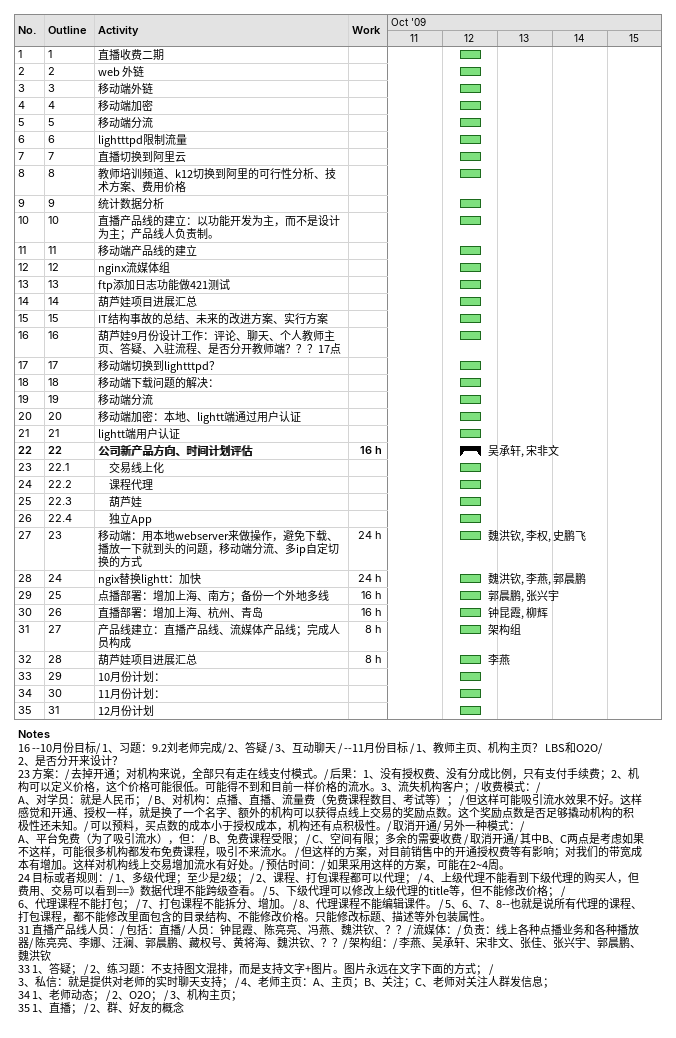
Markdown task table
| ID | WBS | Task | Start | Finish | Resources | Work (h) |
|---|---|---|---|---|---|---|
| 1 | 1 | 直播收费二期 | 2009-10-12 | 2009-10-12 |  |  |
| 2 | 2 | web 外链 | 2009-10-12 | 2009-10-12 |  |  |
| 3 | 3 | 移动端外链 | 2009-10-12 | 2009-10-12 |  |  |
| 4 | 4 | 移动端加密 | 2009-10-12 | 2009-10-12 |  |  |
| 5 | 5 | 移动端分流 | 2009-10-12 | 2009-10-12 |  |  |
| 6 | 6 | lightttpd限制流量 | 2009-10-12 | 2009-10-12 |  |  |
| 7 | 7 | 直播切换到阿里云 | 2009-10-12 | 2009-10-12 |  |  |
| 8 | 8 | 教师培训频道、k12切换到阿里的可行性分析、技术方案、费用价格 | 2009-10-12 | 2009-10-12 |  |  |
| 9 | 9 | 统计数据分析 | 2009-10-12 | 2009-10-12 |  |  |
| 10 | 10 | 直播产品线的建立：以功能开发为主，而不是设计为主；产品线人负责制。 | 2009-10-12 | 2009-10-12 |  |  |
| 11 | 11 | 移动端产品线的建立 | 2009-10-12 | 2009-10-12 |  |  |
| 12 | 12 | nginx流媒体组 | 2009-10-12 | 2009-10-12 |  |  |
| 13 | 13 | ftp添加日志功能做421测试 | 2009-10-12 | 2009-10-12 |  |  |
| 14 | 14 | 葫芦娃项目进展汇总 | 2009-10-12 | 2009-10-12 |  |  |
| 15 | 15 | IT结构事故的总结、未来的改进方案、实行方案 | 2009-10-12 | 2009-10-12 |  |  |
| 16 | 16 | 葫芦娃9月份设计工作：评论、聊天、个人教师主页、答疑、入驻流程、是否分开教师端？？？17点 | 2009-10-12 | 2009-10-12 |  |  |
| 17 | 17 | 移动端切换到lightttpd？ | 2009-10-12 | 2009-10-12 |  |  |
| 18 | 18 | 移动端下载问题的解决： | 2009-10-12 | 2009-10-12 |  |  |
| 19 | 19 | 移动端分流 | 2009-10-12 | 2009-10-12 |  |  |
| 20 | 20 | 移动端加密：本地、lightt端通过用户认证 | 2009-10-12 | 2009-10-12 |  |  |
| 21 | 21 | lightt端用户认证 | 2009-10-12 | 2009-10-12 |  |  |
| 22 | 22 | **公司新产品方向、时间计划评估** | 2009-10-12 | 2009-10-12 | 吴承轩, 宋非文 | 16 |
| 23 | 22.1 | 交易线上化 | 2009-10-12 | 2009-10-12 |  |  |
| 24 | 22.2 | 课程代理 | 2009-10-12 | 2009-10-12 |  |  |
| 25 | 22.3 | 葫芦娃 | 2009-10-12 | 2009-10-12 |  |  |
| 26 | 22.4 | 独立App | 2009-10-12 | 2009-10-12 |  |  |
| 27 | 23 | 移动端：用本地webserver来做操作，避免下载、播放一下就到头的问题，移动端分流、多ip自定切换的方式 | 2009-10-12 | 2009-10-12 | 魏洪钦, 李权, 史鹏飞 | 24 |
| 28 | 24 | ngix替换lightt：加快 | 2009-10-12 | 2009-10-12 | 魏洪钦, 李燕, 郭晨鹏 | 24 |
| 29 | 25 | 点播部署：增加上海、南方；备份一个外地多线 | 2009-10-12 | 2009-10-12 | 郭晨鹏, 张兴宇 | 16 |
| 30 | 26 | 直播部署：增加上海、杭州、青岛 | 2009-10-12 | 2009-10-12 | 钟昆霞, 柳辉 | 16 |
| 31 | 27 | 产品线建立：直播产品线、流媒体产品线；完成人员构成 | 2009-10-12 | 2009-10-12 | 架构组 | 8 |
| 32 | 28 | 葫芦娃项目进展汇总 | 2009-10-12 | 2009-10-12 | 李燕 | 8 |
| 33 | 29 | 10月份计划： | 2009-10-12 | 2009-10-12 |  |  |
| 34 | 30 | 11月份计划： | 2009-10-12 | 2009-10-12 |  |  |
| 35 | 31 | 12月份计划 | 2009-10-12 | 2009-10-12 |  |  |

Notes
- 16: --10月份目标/ 1、习题：9.2刘老师完成/ 2、答疑 / 3、互动聊天 / --11月份目标 / 1、教师主页、机构主页？ LBS和O2O/ 2、是否分开来设计？
- 23: 方案： / 去掉开通；对机构来说，全部只有走在线支付模式。 / 后果：1、没有授权费、没有分成比例，只有支付手续费；2、机构可以定义价格，这个价格可能很低。可能得不到和目前一样价格的流水。3、流失机构客户；/ 收费模式：/ A、对学员：就是人民币； / B、对机构：点播、直播、流量费（免费课程数目、考试等）； / 但这样可能吸引流水效果不好。这样感觉和开通、授权一样，就是换了一个名字、额外的机构可以获得点线上交易的奖励点数。这个奖励点数是否足够撬动机构的积极性还未知。 / 可以预料，买点数的成本小于授权成本，机构还有点积极性。 / 取消开通 / 另外一种模式： / A、平台免费（为了吸引流水），但： / B、免费课程受限； / C、空间有限；多余的需要收费 / 取消开通 / 其中B、C两点是考虑如果不这样，可能很多机构都发布免费课程，吸引不来流水。 / 但这样的方案，对目前销售中的开通授权费等有影响；对我们的带宽成本有增加。这样对机构线上交易增加流水有好处。 / 预估时间： / 如果采用这样的方案，可能在2~4周。
- 24: 目标或者规则： / 1、多级代理；至少是2级； / 2、课程、打包课程都可以代理； / 4、上级代理不能看到下级代理的购买人，但费用、交易可以看到==》数据代理不能跨级查看。 / 5、下级代理可以修改上级代理的title等，但不能修改价格； / 6、代理课程不能打包； / 7、打包课程不能拆分、增加。 / 8、代理课程不能编辑课件。 / 5、6、7、8--也就是说所有代理的课程、打包课程，都不能修改里面包含的目录结构、不能修改价格。只能修改标题、描述等外包装属性。
- 31: 直播产品线人员： / 包括：直播 / 人员：钟昆霞、陈亮亮、冯燕、魏洪钦、？？ / 流媒体： / 负责：线上各种点播业务和各种播放器 / 陈亮亮、李娜、汪澜、郭晨鹏、藏权号、黄将海、魏洪钦、？？ / 架构组： / 李燕、吴承轩、宋非文、张佳、张兴宇、郭晨鹏、魏洪钦
- 33: 1、答疑； / 2、练习题：不支持图文混排，而是支持文字+图片。图片永远在文字下面的方式； / 3、私信：就是提供对老师的实时聊天支持； / 4、老师主页：A、主页；B、关注；C、老师对关注人群发信息；
- 34: 1、老师动态； / 2、O2O； / 3、机构主页；
- 35: 1、直播； / 2、群、好友的概念
